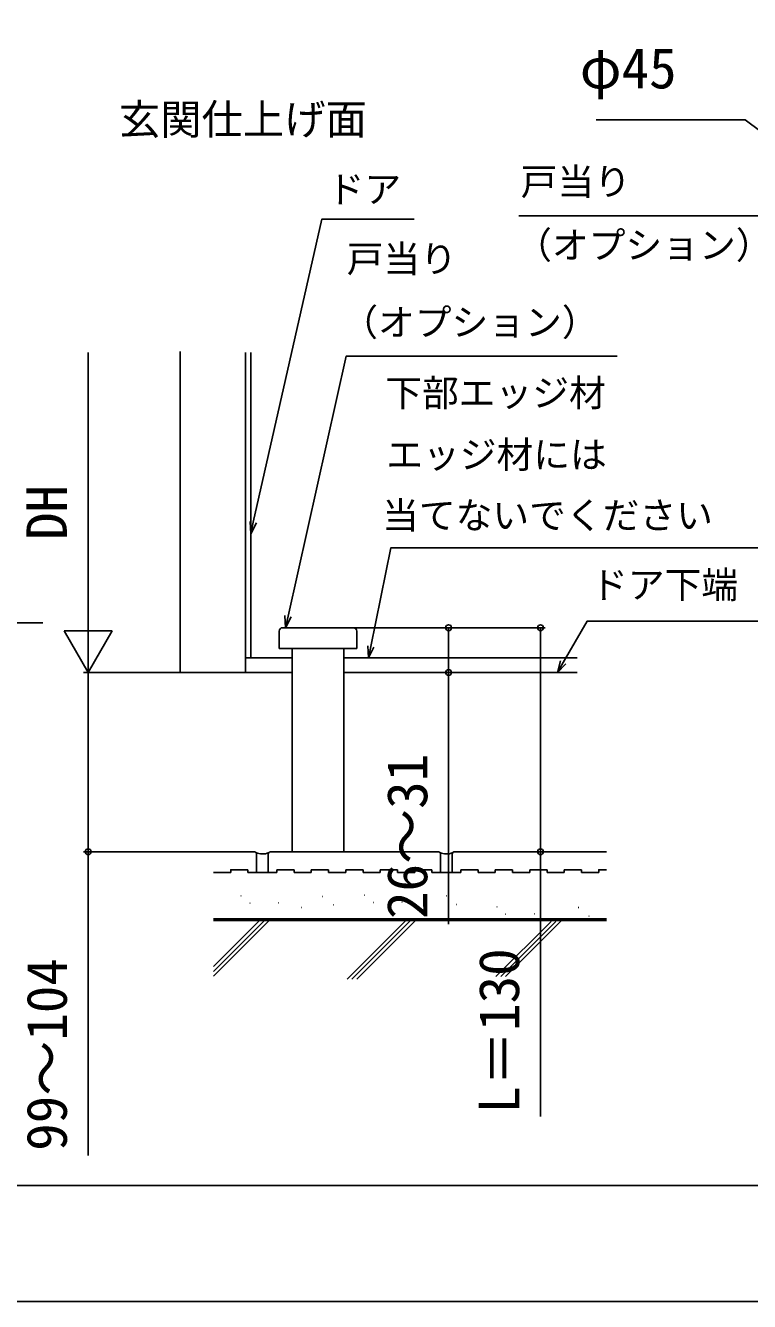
# Model space of a CAD drawing. Units: millimetres, scale not verified. Extents: x -525 to 525, y -783 to 779.
# Drawn here: x 159.2 to 316.8, y -782.9 to -505.2 of the extents above; entities that cross this region are included whole.
import ezdxf
from ezdxf.enums import TextEntityAlignment as Align

# ---------------------------------------------------------------- set-up
doc = ezdxf.new("R2010")
doc.units = ezdxf.units.MM
doc.header["$LTSCALE"] = 4
for name, color, linetype in [('0-1_USER1', 3, 'Continuous'), ('0-4_YKK_12', 2, 'Continuous'), ('0-5_YKK_13', 4, 'Continuous'), ('0-7_YKK_D', 6, 'Continuous'), ('0-8_YKK_ZWAK', 7, 'Continuous'), ('0-9_YSS_K', 3, 'Continuous')]:
    doc.layers.add(name, color=color, linetype=linetype)
doc.styles.add('ＭＳ ゴシック', font='')
doc.styles.get('ＭＳ ゴシック').set_extended_font_data('MS Gothic')

msp = doc.modelspace()

# ---------------------------------------------------------------- linework, layer by layer
at = {"layer": '0-1_USER1'}
msp.add_lwpolyline([(-516.662, -467.311), (520.241, -467.311), (520.241, -757.642), (-516.662, -757.642)], close=True, dxfattribs=at)
at = {"layer": '0-4_YKK_12'}
for p, q in [((192.871, -576.185), (192.871, -646.013)), ((207.121, -576.386), (207.121, -642.825)), ((208.246, -576.386), (208.246, -642.825)), ((217.246, -642.825), (207.121, -642.825)), ((207.121, -642.825), (207.121, -646.013)), ((279.286, -642.825), (228.496, -642.825)), ((217.246, -646.013), (192.871, -646.013)), ((217.246, -646.013), (207.121, -646.013)), ((279.286, -646.013), (228.496, -646.013))]:
    msp.add_line(p, q, dxfattribs=at)
at = {"layer": '0-5_YKK_13'}
for p, q in [((214.433, -637.013), (214.433, -640.763)), ((215.183, -636.263), (230.558, -636.263)), ((231.308, -637.013), (231.308, -640.763)), ((214.433, -640.763), (231.308, -640.763)), ((217.246, -640.763), (217.246, -685.013)), ((228.496, -640.763), (228.496, -685.013)), ((217.245, -685.013), (228.495, -685.013))]:
    msp.add_line(p, q, dxfattribs=at)
for centre, start, end in [((215.183, -637.013), 90, 180), ((230.558, -637.013), 0, 90)]:
    msp.add_arc(centre, 0.75, start, end, dxfattribs=at)
at = {"layer": '0-7_YKK_D'}
for p, q in [((172.871, -635.513), (172.871, -576.386)), ((172.871, -646.013), (172.871, -627.826)), ((172.871, -646.013), (167.621, -636.92)), ((178.121, -636.92), (167.621, -636.92)), ((172.871, -646.013), (178.121, -636.92)), ((230.933, -636.263), (239.819, -636.263)), ((231.004, -636.263), (252.308, -636.263)), ((231.558, -636.263), (272.308, -636.263)), ((232.058, -636.263), (246.683, -636.263)), ((232.058, -636.263), (246.683, -636.263)), ((192.074, -646.013), (171.871, -646.013)), ((205.746, -646.013), (171.871, -646.013)), ((231.446, -646.013), (252.308, -646.013)), ((200.314, -685.013), (171.871, -685.013)), ((254.402, -685.013), (272.308, -685.013))]:
    msp.add_line(p, q, dxfattribs=at)
for points in [[(283.404, -525.712), (315.881, -525.712), (326.375, -533.571)], [(332.858, -541.855), (331.212, -543.803), (328.836, -546.617), (266.56, -546.617)], [(208.246, -615.806), (208.808, -613.319), (223.722, -547.329), (243.792, -547.329)], [(215.806, -636.263), (216.362, -633.774), (229.001, -577.195), (288.023, -577.195)], [(209.474, -613.469), (208.246, -615.806), (208.141, -613.168)], [(233.89, -642.825), (234.398, -640.326), (238.764, -618.854), (328.331, -618.854)], [(87.384, -655.95), (85.951, -653.841), (73.283, -635.196), (162.983, -635.196)], [(217.029, -633.923), (215.806, -636.263), (215.695, -633.625)], [(274.979, -646.013), (276.259, -643.808), (281.457, -634.855), (324.398, -634.863)], [(251.308, -636.263), (251.308, -646.013), (251.308, -700.767)], [(271.308, -636.263), (271.308, -685.013), (271.308, -742.631)], [(235.068, -640.463), (233.89, -642.825), (233.729, -640.19)], [(276.85, -644.151), (274.979, -646.013), (275.668, -643.464)], [(172.871, -646.013), (172.871, -685.013), (172.871, -751.154)]]:
    msp.add_lwpolyline(points, dxfattribs=at)
for centre in [(251.308, -636.263), (271.308, -636.263), (251.308, -646.013), (172.871, -685.013), (271.308, -685.013)]:
    msp.add_circle(centre, 0.637, dxfattribs=at)
at = {"layer": '0-8_YKK_ZWAK'}
msp.add_lwpolyline([(-525, -782.9), (525, -782.9), (525, 747.1)], dxfattribs=at)
at = {"layer": '0-9_YSS_K'}
for p, q in [((208.952, -685.013), (200.167, -685.013)), ((209.515, -689.513), (209.515, -685.575)), ((212.057, -689.513), (212.057, -685.575)), ((212.62, -685.013), (248.995, -685.013)), ((249.557, -689.513), (249.557, -685.575)), ((252.099, -689.513), (252.099, -685.575)), ((252.662, -685.013), (285.661, -685.013)), ((203.89, -689.513), (200.167, -689.513)), ((207.64, -689.513), (207.64, -688.95)), ((207.64, -689.513), (213.932, -689.513)), ((213.932, -688.95), (217.682, -688.95)), ((213.932, -689.513), (213.932, -688.95)), ((217.682, -689.513), (217.682, -688.95)), ((221.432, -689.513), (217.682, -689.513)), ((221.432, -688.95), (225.182, -688.95)), ((221.432, -689.513), (221.432, -688.95)), ((225.182, -689.513), (225.182, -688.95)), ((228.932, -689.513), (225.182, -689.513)), ((228.932, -688.95), (232.682, -688.95)), ((228.932, -689.513), (228.932, -688.95)), ((232.682, -689.513), (232.682, -688.95)), ((236.432, -689.513), (232.682, -689.513)), ((236.432, -688.95), (240.182, -688.95)), ((236.432, -689.513), (236.432, -688.95)), ((240.182, -689.513), (240.182, -688.95)), ((243.932, -689.513), (240.182, -689.513)), ((247.682, -689.513), (247.682, -688.95)), ((247.682, -689.513), (253.974, -689.513)), ((253.974, -689.513), (252.099, -689.513)), ((253.974, -688.95), (257.724, -688.95)), ((253.974, -689.513), (253.974, -688.95)), ((257.724, -689.513), (257.724, -688.95)), ((261.474, -689.513), (257.724, -689.513)), ((261.474, -688.95), (265.224, -688.95)), ((261.474, -689.513), (261.474, -688.95)), ((265.224, -689.513), (265.224, -688.95)), ((268.974, -689.513), (265.224, -689.513)), ((268.974, -688.95), (272.724, -688.95)), ((268.974, -689.513), (268.974, -688.95)), ((272.724, -689.513), (272.724, -688.95)), ((276.474, -689.513), (272.724, -689.513)), ((276.474, -688.95), (280.224, -688.95)), ((276.474, -689.513), (276.474, -688.95)), ((280.224, -689.513), (280.224, -688.95)), ((283.974, -689.513), (280.224, -689.513)), ((206.113, -694.623), (206.188, -694.623)), ((208.03, -696.183), (208.105, -696.183)), ((214.233, -696.144), (214.308, -696.144)), ((223.86, -694.769), (223.935, -694.769)), ((226.153, -696.603), (226.228, -696.603)), ((233.007, -694.505), (233.082, -694.505)), ((234.924, -696.066), (234.999, -696.066)), ((241.127, -696.026), (241.202, -696.026)), ((250.755, -694.651), (250.83, -694.651)), ((253.047, -696.485), (253.122, -696.485)), ((285.661, -699.632), (200.154, -699.632)), ((219.276, -697.186), (219.351, -697.186)), ((246.17, -697.068), (246.245, -697.068)), ((261.795, -697.044), (261.87, -697.044)), ((263.712, -698.605), (263.787, -698.605)), ((269.915, -698.565), (269.99, -698.565)), ((274.958, -699.607), (275.033, -699.607)), ((279.542, -697.19), (279.617, -697.19)), ((281.835, -699.024), (281.91, -699.024)), ((200.154, -699.976), (285.655, -699.976)), ((212.289, -699.976), (200.154, -712.111)), ((211.228, -699.976), (200.154, -711.05)), ((210.168, -699.976), (200.154, -709.989)), ((241.987, -699.976), (229.216, -712.747)), ((243.048, -699.976), (230.277, -712.747)), ((244.109, -699.976), (231.337, -712.747)), ((273.597, -700.186), (261.601, -712.182)), ((274.676, -700.168), (262.662, -712.182)), ((275.756, -700.149), (263.723, -712.182))]:
    msp.add_line(p, q, dxfattribs=at)
for points in [[(203.89, -689.513), (203.89, -688.95), (207.64, -688.95)], [(243.932, -689.513), (243.932, -688.95), (247.682, -688.95)], [(283.974, -689.513), (283.974, -688.95), (285.661, -688.95)]]:
    msp.add_lwpolyline(points, dxfattribs=at)
for centre, radius, start, end in [((208.952, -685.575), 0.562, 0, 90), ((210.813, -682.154), 3.358, 244.18053, 294.1324), ((212.62, -685.575), 0.562, 90, 180), ((248.995, -685.575), 0.562, 0, 90), ((250.855, -682.154), 3.358, 244.18053, 294.1324), ((252.662, -685.575), 0.562, 90, 180)]:
    msp.add_arc(centre, radius, start, end, dxfattribs=at)

# ---------------------------------------------------------------- texts
at = {"layer": '0-1_USER1', "style": 'ＭＳ ゴシック'}
msp.add_text('玄関仕上げ面', height=6.598, dxfattribs=at).set_placement((179.534, -530.9), align=Align.BOTTOM_LEFT)
at = {"layer": '0-7_YKK_D', "style": 'ＭＳ ゴシック'}
for s, height, p in [('φ45', 8.798, (279.859, -521.53)), ('戸当り', 5.865, (266.983, -543.876)), ('ドア', 5.865, (224.988, -545.505)), ('（オプション）', 5.865, (265.801, -557.681)), ('戸当り', 5.865, (229.125, -560.668)), ('（オプション）', 5.865, (227.944, -574.472)), ('下部エッジ材', 5.865, (237.513, -589.852)), ('エッジ材には', 5.865, (237.74, -603.284)), ('当てないでください', 5.865, (236.831, -616.489)), ('ドア下端', 5.865, (282.322, -631.613))]:
    msp.add_text(s, height=height, dxfattribs=at).set_placement(p, align=Align.BOTTOM_LEFT)
for s, p in [('DH', (170.871, -617.165)), ('26～31', (249.308, -699.654)), ('L＝130', (269.308, -741.995)), ('99～104', (170.871, -750.108))]:
    msp.add_text(s, height=8.798, rotation=90, dxfattribs=at).set_placement(p, align=Align.BOTTOM_LEFT)

doc.saveas('drawing.dxf')
